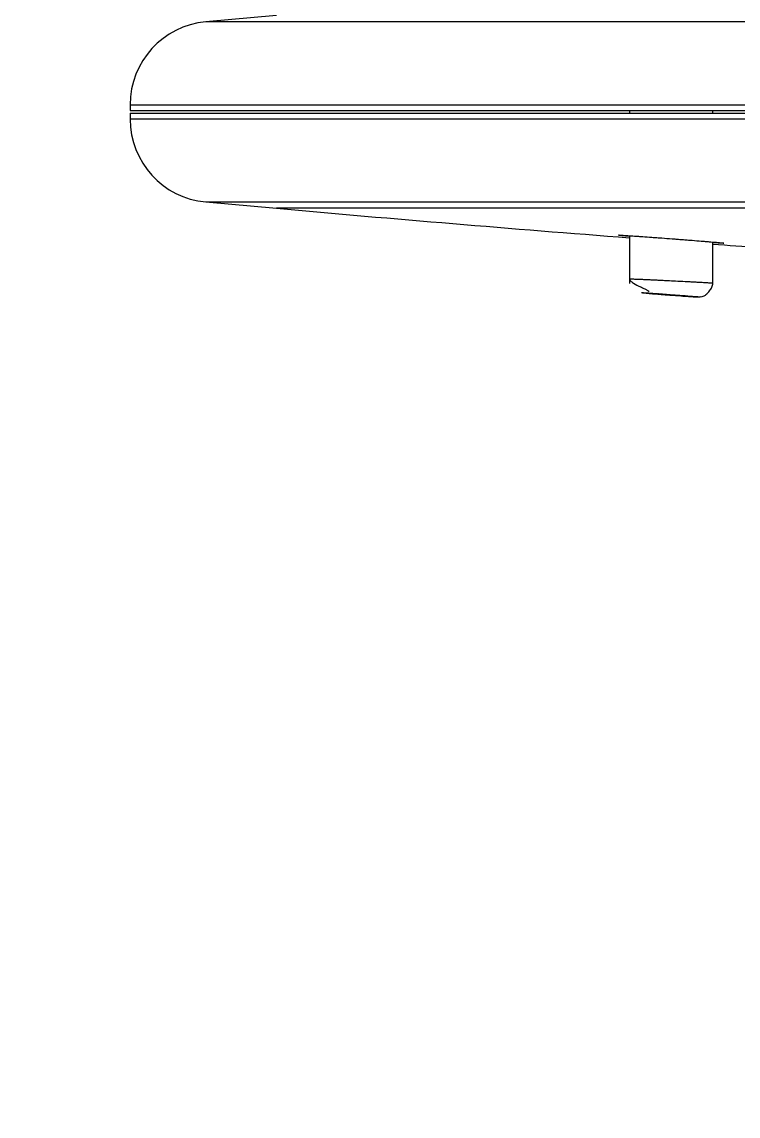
# Model space of a CAD drawing. Header units: millimetres. Extents: x 6110 to 6704, y -2661 to -1821.
# Drawn here: x 6295.3 to 6301.75, y -2073.21 to -2063.34 of the extents above; entities that cross this region are included whole.
import ezdxf

# ---------------------------------------------------------------- set-up
doc = ezdxf.new("R2010")
doc.units = ezdxf.units.MM
doc.header["$LTSCALE"] = 0.1
doc.linetypes.add('HIDDEN2', pattern=[4.7625, 3.175, -1.5875])
doc.layers.add('1', color=4, linetype='HIDDEN2', lineweight=13)
doc.layers.add('DIM', color=3, linetype='Continuous', lineweight=9)

msp = doc.modelspace()

# ---------------------------------------------------------------- hatches: boundary and pattern name
at = {"layer": 'DIM'}
h = msp.add_hatch(dxfattribs=at)
h.set_pattern_fill('ANSI31', color=2)
edge = h.paths.add_edge_path()
edge.add_line((6619.6172, -2595.9805), (6619.6172, -1962.2056))
edge.add_line((6634.6172, -1966.1101), (6619.6172, -1966.1101))
edge.add_line((6634.6172, -2610.9805), (6634.6172, -1966.1101))
edge.add_line((6634.6172, -2610.9805), (6184.4567, -2610.9805))
edge.add_line((6619.6172, -2595.9805), (6184.4567, -2595.9805))
edge.add_line((6184.4567, -2610.9805), (6184.4567, -2595.9805))

# ---------------------------------------------------------------- linework, layer by layer
at = {"layer": '1', "color": 7, "linetype": 'Continuous', "lineweight": -3}
for p, q in [((6297.5928, -2063.2861), (6296.9577, -2063.3432)), ((6351.8421, -2063.3432), (6296.9577, -2063.3432)), ((6296.2749, -2064.0902), (6296.2749, -2064.1422)), ((6296.2749, -2064.0902), (6352.5249, -2064.0902)), ((6296.2749, -2064.1422), (6352.5249, -2064.1422)), ((6300.7749, -2064.1422), (6300.7749, -2064.1672)), ((6301.5249, -2064.1672), (6301.5249, -2064.1422)), ((6296.2749, -2064.1672), (6296.2749, -2064.2192)), ((6296.2749, -2064.1672), (6352.5249, -2064.1672)), ((6352.5249, -2064.2192), (6296.2749, -2064.2192)), ((6296.9577, -2064.9661), (6297.5928, -2065.0233)), ((6296.9577, -2064.9661), (6351.8421, -2064.9661)), ((6351.207, -2065.0233), (6297.5928, -2065.0233)), ((6300.7749, -2065.2709), (6300.7749, -2065.7013)), ((6301.5249, -2065.7013), (6301.5249, -2065.3278))]:
    msp.add_line(p, q, dxfattribs=at)
for centre, radius, start, end in [((6297.0249, -2064.0902), 0.75, 95.14276, 180), ((6297.0249, -2064.2192), 0.75, 180, 264.85724), ((6320.0022, -1816.0297), 250, 264.857235, 265.589072), ((6320.0022, -1816.0297), 250, 265.761478, 265.953211)]:
    msp.add_arc(centre, radius, start, end, dxfattribs=at)
for points, knots in [([(6300.7699, -2065.2762), (6300.7631, -2065.2756), (6300.7567, -2065.2751), (6300.7422, -2065.2737), (6300.7344, -2065.273), (6300.7238, -2065.272), (6300.7204, -2065.2716), (6300.7139, -2065.271), (6300.7108, -2065.2707), (6300.6966, -2065.2693), (6300.6881, -2065.2683), (6300.6812, -2065.2674), (6300.6799, -2065.2672), (6300.6779, -2065.2669), (6300.6771, -2065.2668), (6300.6752, -2065.2664), (6300.6747, -2065.2662), (6300.6755, -2065.2658), (6300.6791, -2065.2658), (6300.6874, -2065.266), (6300.6892, -2065.2661), (6300.6933, -2065.2662), (6300.6955, -2065.2663), (6300.7027, -2065.2667), (6300.7137, -2065.2672), (6300.7274, -2065.268), (6300.7388, -2065.2686), (6300.7427, -2065.2689), (6300.751, -2065.2694), (6300.7554, -2065.2696), (6300.7777, -2065.271), (6300.7978, -2065.2723), (6300.8312, -2065.2745), (6300.8429, -2065.2753), (6300.8613, -2065.2766), (6300.8676, -2065.277), (6300.8803, -2065.2779), (6300.8868, -2065.2783), (6300.9194, -2065.2806), (6300.9469, -2065.2825), (6300.9831, -2065.2851), (6300.9904, -2065.2857), (6301.0053, -2065.2867), (6301.0128, -2065.2873), (6301.0352, -2065.2889), (6301.0503, -2065.29), (6301.096, -2065.2934), (6301.1268, -2065.2957), (6301.1738, -2065.2993), (6301.1893, -2065.3005), (6301.2201, -2065.3029), (6301.2506, -2065.3052), (6301.2805, -2065.3076), (6301.3027, -2065.3093), (6301.3101, -2065.3099), (6301.3248, -2065.3111), (6301.332, -2065.3117), (6301.3677, -2065.3145), (6301.3947, -2065.3167), (6301.4265, -2065.3193), (6301.4328, -2065.3198), (6301.4452, -2065.3209), (6301.4513, -2065.3214), (6301.4692, -2065.3229), (6301.4805, -2065.3239), (6301.5128, -2065.3266), (6301.5321, -2065.3283), (6301.5533, -2065.3302), (6301.5574, -2065.3306), (6301.5652, -2065.3314), (6301.5689, -2065.3317), (6301.5796, -2065.3327), (6301.5924, -2065.334), (6301.6023, -2065.335), (6301.6087, -2065.3357), (6301.6107, -2065.3359), (6301.6143, -2065.3363), (6301.6159, -2065.3365), (6301.6229, -2065.3375), (6301.6254, -2065.338), (6301.6246, -2065.3384), (6301.6236, -2065.3384), (6301.6209, -2065.3385), (6301.6198, -2065.3385), (6301.6172, -2065.3384), (6301.6158, -2065.3384), (6301.6075, -2065.3381), (6301.598, -2065.3377), (6301.5825, -2065.3369), (6301.5792, -2065.3367), (6301.5723, -2065.3363), (6301.5686, -2065.3361), (6301.5572, -2065.3355), (6301.549, -2065.335), (6301.5369, -2065.3342), (6301.5336, -2065.334), (6301.5303, -2065.3338)], [0, 0, 0, 0, 0.016123, 0.016123, 0.038299, 0.038299, 0.049388, 0.049388, 0.060476, 0.060476, 0.10483, 0.10483, 0.115919, 0.115919, 0.127007, 0.127007, 0.149184, 0.149184, 0.193538, 0.193538, 0.204626, 0.204626, 0.215715, 0.215715, 0.237891, 0.260068, 0.260068, 0.271157, 0.271157, 0.282245, 0.282245, 0.326599, 0.326599, 0.348776, 0.348776, 0.359864, 0.359864, 0.370953, 0.370953, 0.415307, 0.415307, 0.426395, 0.426395, 0.437483, 0.437483, 0.45966, 0.45966, 0.504014, 0.504014, 0.526191, 0.526191, 0.548368, 0.570545, 0.570545, 0.581633, 0.581633, 0.592722, 0.592722, 0.637075, 0.637075, 0.648164, 0.648164, 0.659252, 0.659252, 0.681429, 0.681429, 0.725783, 0.725783, 0.736871, 0.736871, 0.74796, 0.74796, 0.770137, 0.792314, 0.792314, 0.803402, 0.803402, 0.814491, 0.814491, 0.858844, 0.858844, 0.881021, 0.881021, 0.89211, 0.89211, 0.903198, 0.903198, 0.947552, 0.947552, 0.95864, 0.95864, 0.969729, 0.969729, 0.991906, 0.991906, 1, 1, 1, 1]), ([(6300.7749, -2065.6597), (6300.7751, -2065.6597), (6300.7762, -2065.6596), (6300.7817, -2065.6597), (6300.7931, -2065.66), (6300.8097, -2065.6606), (6300.8315, -2065.6614), (6300.8584, -2065.6625), (6300.8902, -2065.6638), (6300.9267, -2065.6654), (6300.9673, -2065.6672), (6301.0021, -2065.6688), (6301.0343, -2065.6704), (6301.0691, -2065.6722), (6301.1226, -2065.6749), (6301.195, -2065.6785), (6301.2629, -2065.6819), (6301.3174, -2065.6848), (6301.3546, -2065.6868), (6301.3876, -2065.6886), (6301.4162, -2065.6902), (6301.4407, -2065.6917), (6301.4613, -2065.6929), (6301.473, -2065.6936), (6301.4782, -2065.6939)], [0, 0, 0, 0, 0.027083, 0.071259, 0.116121, 0.161668, 0.207903, 0.254826, 0.302439, 0.350742, 0.399737, 0.449425, 0.467901, 0.504673, 0.55972, 0.63301, 0.7245, 0.770155, 0.813712, 0.855168, 0.894525, 0.931783, 0.966941, 1, 1, 1, 1]), ([(6300.7751, -2065.6597), (6300.775, -2065.6646), (6300.7793, -2065.6749), (6300.8026, -2065.6954), (6300.8423, -2065.7168), (6300.8878, -2065.7382), (6300.9122, -2065.7498), (6300.9281, -2065.7581), (6300.9368, -2065.7632), (6300.9425, -2065.7672), (6300.9454, -2065.7699), (6300.9467, -2065.7718), (6300.9474, -2065.7734), (6300.9473, -2065.7745), (6300.9472, -2065.775), (6300.9471, -2065.7752)], [0, 0, 0, 0, 0.183181, 0.359997, 0.664021, 0.782204, 0.872303, 0.906515, 0.933877, 0.955721, 0.965511, 0.975213, 0.985419, 0.996663, 1, 1, 1, 1]), ([(6301.0683, -2065.8001), (6301.0733, -2065.8005), (6301.0955, -2065.8023), (6301.1531, -2065.8067), (6301.2339, -2065.8126), (6301.3102, -2065.8181), (6301.3935, -2065.8219), (6301.4237, -2065.8268), (6301.4562, -2065.8067), (6301.4673, -2065.7979), (6301.4763, -2065.7896), (6301.4854, -2065.7806), (6301.4969, -2065.7675), (6301.5086, -2065.7508), (6301.5211, -2065.7267), (6301.5249, -2065.709), (6301.5247, -2065.6975)], [0, 0, 0, 0, 0.022754, 0.100881, 0.242459, 0.364242, 0.468558, 0.733261, 0.769513, 0.798479, 0.811714, 0.824895, 0.852911, 0.884976, 0.92115, 1, 1, 1, 1]), ([(6301.4782, -2065.6939), (6301.4845, -2065.6943), (6301.4957, -2065.695), (6301.5089, -2065.6959), (6301.5182, -2065.6967), (6301.5237, -2065.6972), (6301.5249, -2065.6974), (6301.5249, -2065.6975)], [0, 0, 0, 0, 0.20555, 0.408514, 0.608896, 0.806699, 1, 1, 1, 1]), ([(6300.8815, -2065.7831), (6300.8815, -2065.7834), (6300.8876, -2065.7845), (6300.9101, -2065.7868), (6300.9401, -2065.7896), (6300.9805, -2065.7931), (6301.0243, -2065.7967), (6301.055, -2065.7991), (6301.0683, -2065.8001)], [0, 0, 0, 0, 0.229352, 0.382639, 0.544877, 0.711561, 0.879866, 1, 1, 1, 1]), ([(6301.3595, -2065.8186), (6301.3595, -2065.8186), (6301.3594, -2065.8186), (6301.3576, -2065.8184), (6301.3557, -2065.8182), (6301.339, -2065.8167), (6301.32, -2065.815), (6301.2764, -2065.8114), (6301.2513, -2065.8094), (6301.2249, -2065.8073), (6301.2248, -2065.8073), (6301.1983, -2065.8052), (6301.1699, -2065.803), (6301.1139, -2065.7987), (6301.0855, -2065.7966), (6301.0326, -2065.7928), (6301.0074, -2065.791), (6300.9636, -2065.788), (6300.9443, -2065.7868), (6300.9144, -2065.785), (6300.9033, -2065.7844), (6300.8906, -2065.784), (6300.8888, -2065.7842), (6300.8948, -2065.7852), (6300.9026, -2065.786), (6300.9221, -2065.7879), (6300.9315, -2065.7888), (6300.9594, -2065.7913), (6300.9806, -2065.7931), (6301.0277, -2065.7969), (6301.0542, -2065.7991), (6301.1087, -2065.8033), (6301.1375, -2065.8055), (6301.1932, -2065.8097), (6301.221, -2065.8117), (6301.2716, -2065.8153), (6301.2952, -2065.8169), (6301.3352, -2065.8195), (6301.3521, -2065.8206), (6301.3769, -2065.822), (6301.3852, -2065.8223), (6301.3921, -2065.8223), (6301.3909, -2065.8219), (6301.3799, -2065.8206), (6301.3712, -2065.8197), (6301.3595, -2065.8186)], [0, 0, 0, 0, 0.000022, 0.000022, 0.007272, 0.007272, 0.061131, 0.061131, 0.114984, 0.114984, 0.115108, 0.115108, 0.169016, 0.169016, 0.222798, 0.222798, 0.276424, 0.276424, 0.329933, 0.329933, 0.383415, 0.383415, 0.436949, 0.436949, 0.490479, 0.490479, 0.524066, 0.524066, 0.577985, 0.577985, 0.631932, 0.631932, 0.685807, 0.685807, 0.739538, 0.739538, 0.79312, 0.79312, 0.84661, 0.84661, 0.900106, 0.900106, 0.953704, 0.953704, 1, 1, 1, 1]), ([(6301.0249, -2065.7946), (6301.0249, -2065.7945), (6301.0257, -2065.7945), (6301.0277, -2065.7945), (6301.0281, -2065.7945), (6301.0291, -2065.7946), (6301.0307, -2065.7946), (6301.0342, -2065.7948), (6301.0376, -2065.795), (6301.0405, -2065.7952), (6301.0415, -2065.7952), (6301.0436, -2065.7953), (6301.0447, -2065.7954), (6301.0505, -2065.7958), (6301.0556, -2065.7961), (6301.0643, -2065.7966), (6301.0673, -2065.7968), (6301.0736, -2065.7973), (6301.077, -2065.7975), (6301.0871, -2065.7982), (6301.0943, -2065.7987), (6301.1056, -2065.7995), (6301.1095, -2065.7998), (6301.1174, -2065.8004), (6301.1213, -2065.8007), (6301.1333, -2065.8015), (6301.1414, -2065.8021), (6301.1579, -2065.8034), (6301.166, -2065.804), (6301.178, -2065.8049), (6301.1819, -2065.8053), (6301.1898, -2065.8059), (6301.1937, -2065.8062), (6301.205, -2065.8071), (6301.2122, -2065.8077), (6301.2224, -2065.8085), (6301.2257, -2065.8088), (6301.2321, -2065.8093), (6301.2352, -2065.8096), (6301.2438, -2065.8103), (6301.249, -2065.8108), (6301.2559, -2065.8114), (6301.258, -2065.8116), (6301.2619, -2065.8119), (6301.2654, -2065.8123), (6301.2682, -2065.8126), (6301.2706, -2065.8128), (6301.2716, -2065.8129), (6301.2741, -2065.8133), (6301.2749, -2065.8134), (6301.2749, -2065.8135), (6301.2747, -2065.8135), (6301.2741, -2065.8136), (6301.2739, -2065.8136), (6301.2733, -2065.8136), (6301.2729, -2065.8136), (6301.271, -2065.8135), (6301.2686, -2065.8134), (6301.264, -2065.8132), (6301.2622, -2065.8131), (6301.2583, -2065.8129), (6301.2562, -2065.8127), (6301.2494, -2065.8123), (6301.2443, -2065.812), (6301.2356, -2065.8114), (6301.2325, -2065.8112), (6301.2262, -2065.8108), (6301.2197, -2065.8103), (6301.2127, -2065.8099), (6301.2055, -2065.8094), (6301.2017, -2065.8091), (6301.1904, -2065.8083), (6301.1826, -2065.8077), (6301.1706, -2065.8068), (6301.1666, -2065.8065), (6301.1584, -2065.8059), (6301.1543, -2065.8056), (6301.142, -2065.8047), (6301.1339, -2065.8041), (6301.1219, -2065.8031), (6301.1179, -2065.8028), (6301.11, -2065.8022), (6301.1024, -2065.8016), (6301.095, -2065.801), (6301.0878, -2065.8004), (6301.0842, -2065.8001), (6301.0739, -2065.7993), (6301.0676, -2065.7987), (6301.0617, -2065.7982)], [0, 0, 0, 0, 0.035482, 0.035482, 0.044413, 0.044413, 0.053343, 0.071205, 0.089066, 0.089066, 0.097997, 0.097997, 0.106928, 0.106928, 0.142651, 0.142651, 0.160512, 0.160512, 0.178374, 0.178374, 0.214096, 0.214096, 0.231958, 0.231958, 0.249819, 0.249819, 0.285542, 0.285542, 0.321265, 0.321265, 0.339127, 0.339127, 0.356988, 0.356988, 0.392711, 0.392711, 0.410572, 0.410572, 0.428434, 0.428434, 0.464157, 0.464157, 0.482018, 0.482018, 0.49988, 0.517741, 0.517741, 0.535602, 0.535602, 0.571325, 0.571325, 0.589187, 0.589187, 0.598117, 0.598117, 0.607048, 0.607048, 0.642771, 0.642771, 0.660633, 0.660633, 0.678494, 0.678494, 0.714217, 0.714217, 0.732078, 0.732078, 0.74994, 0.767801, 0.767801, 0.785663, 0.785663, 0.821386, 0.821386, 0.839247, 0.839247, 0.857108, 0.857108, 0.892831, 0.892831, 0.910693, 0.910693, 0.928554, 0.946416, 0.946416, 0.964277, 0.964277, 1, 1, 1, 1]), ([(6301.0617, -2065.7982), (6301.0559, -2065.7977), (6301.0507, -2065.7973), (6301.0439, -2065.7967), (6301.0418, -2065.7965), (6301.0379, -2065.7961), (6301.0361, -2065.7959), (6301.0314, -2065.7955), (6301.029, -2065.7952), (6301.0267, -2065.7949), (6301.0261, -2065.7948), (6301.0257, -2065.7948)], [0, 0, 0, 0, 0.291203, 0.291203, 0.436804, 0.436804, 0.582405, 0.582405, 0.873608, 0.873608, 1, 1, 1, 1]), ([(6301.2978, -2065.817), (6301.3038, -2065.8174), (6301.3351, -2065.8196), (6301.3714, -2065.822), (6301.4084, -2065.8222), (6301.4136, -2065.8246), (6301.417, -2065.8188), (6301.4171, -2065.8187)], [0, 0, 0, 0, 0.067563, 0.370103, 0.622724, 0.991964, 1, 1, 1, 1])]:
    msp.add_open_spline(points, degree=3, knots=knots, dxfattribs=at)

doc.saveas('drawing.dxf')
